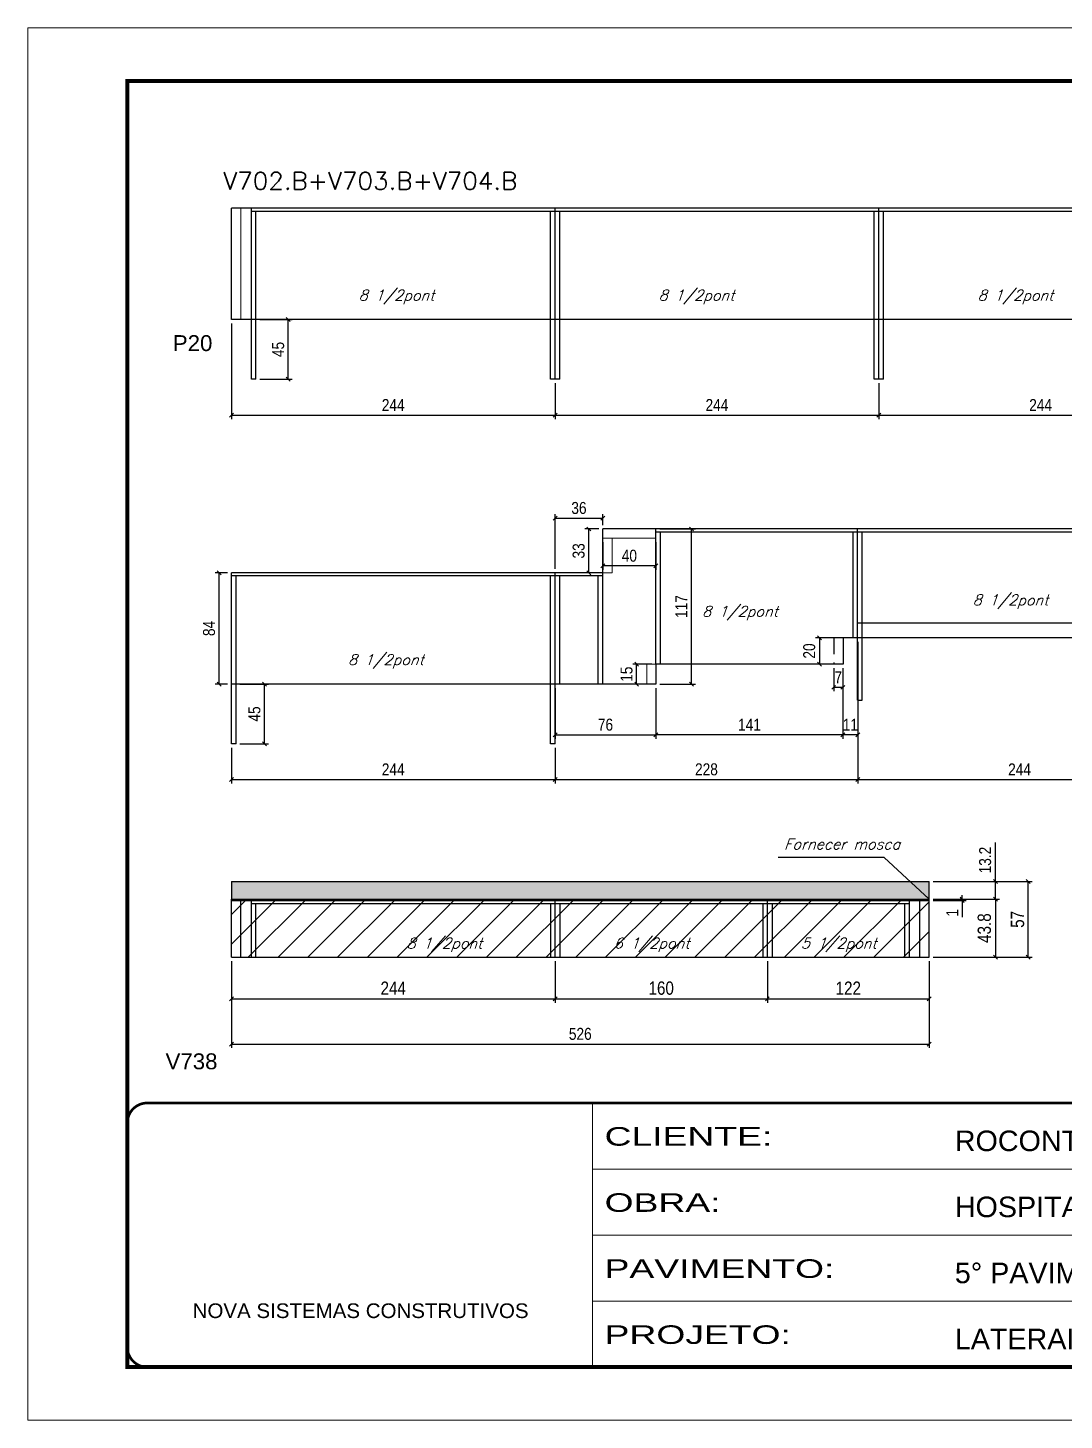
# Model space of a CAD drawing. Extents: x -20960 to -5926, y -2106 to 21915.
# Drawn here: x -10608 to -9827, y 18568 to 19618 of the extents above; entities that cross this region are included whole.
import ezdxf

# ---------------------------------------------------------------- set-up
doc = ezdxf.new("R2010")
doc.units = 0
for name, pattern in [('CONTINUO', [0]), ('DASHED', [0.75, 0.5, -0.25]), ('HIDDEN', [0.375, 0.25, -0.125])]:
    doc.linetypes.add(name, pattern=pattern)
for name, color, linetype in [('5', 5, 'Continuous'), ('COTA', 241, 'Continuous'), ('Painéis', 200, 'Continuous'), ('Reaproveitamento', 251, 'Continuous'), ('SARR_2.2x7', 40, 'Continuous'), ('SARR_3.5x7', 81, 'Continuous'), ('texto', 7, 'Continuous')]:
    doc.layers.add(name, color=color, linetype=linetype)
for name, color, linetype, lineweight in [('Folhas', 255, 'Continuous', 9), ('Sarr 2.2x7', 40, 'Continuous', 9), ('SARRAFO DE PRESSAO', 251, 'DASHED', 9), ('Texto Seção', 7, 'Continuous', 15)]:
    doc.layers.add(name, color=color, linetype=linetype, lineweight=lineweight)
doc.styles.add('ARIAL', font='arial.ttf')
doc.styles.add('COTA TECNICA', font='techl___.ttf', dxfattribs={"height": 10})
doc.styles.add('COTA TECNICA-50', font='techl___.ttf', dxfattribs={"height": 9})
doc.styles.add('REGUA-120', font='ROMANS.shx', dxfattribs={"height": 15})
doc.styles.add('Romans', font='romans.shx')
doc.styles.get("Standard").update_dxf_attribs({"font": 'arial.ttf'})
doc.styles.add('Tecnologia', font='')
doc.styles.get('Tecnologia').set_extended_font_data('Forgotten Futurist')
doc.dimstyles.new('COTA PAINEL-50', dxfattribs={"dimtxt": 9, "dimasz": 3, "dimexe": 3, "dimexo": 3, "dimgap": 3, "dimtad": 1, "dimdec": 1, "dimzin": 12, "dimdsep": 46, "dimtxsty": 'COTA TECNICA-50', "dimblk1": 'OBLIQUE', "dimblk2": 'OBLIQUE', "dimsah": 1, "dimcen": 0.9, "dimclrd": 4, "dimclre": 4, "dimclrt": 240, "dimadec": 1, "dimazin": 3, "dimtfac": 1, "dimtdec": 1, "dimtmove": 0, "dimatfit": 3, "dimfxl": 1, "dimtolj": 1, "dimtzin": 12, "dimarcsym": 0})
doc.dimstyles.new('PAINEL', dxfattribs={"dimtxt": 10, "dimasz": 3, "dimexe": 3, "dimexo": 3, "dimgap": 3, "dimtad": 1, "dimdec": 1, "dimzin": 12, "dimdsep": 46, "dimtxsty": 'COTA TECNICA', "dimblk1": 'OBLIQUE', "dimblk2": 'OBLIQUE', "dimsah": 1, "dimcen": 0.9, "dimclrd": 4, "dimclre": 4, "dimclrt": 240, "dimadec": 1, "dimazin": 3, "dimtfac": 1, "dimtdec": 1, "dimtmove": 0, "dimatfit": 3, "dimfxl": 1, "dimtolj": 1, "dimtzin": 12, "dimarcsym": 0})

# ---------------------------------------------------------------- blocks, each defined once
blk = doc.blocks.new('9999999999')
at = {"color": 30, "linetype": 'CONTINUO'}
for p, q in [((98564.6, 34230.2), (98564.6, 34429.4)), ((98564.6, 34379.6), (99584, 34379.6)), ((98564.6, 34329.8), (99488, 34329.8)), ((98564.6, 34280), (99488, 34280))]:
    blk.add_line(p, q, dxfattribs=at)
at = {"color": 30, "linetype": 'CONTINUO', "const_width": 2}
blk.add_lwpolyline([(99584, 34230.2), (99584, 34414.4, 0.414214), (99569, 34429.4), (98229, 34429.4, 0.414214), (98214, 34414.4), (98214, 34245.2, 0.414214), (98229, 34230.2), (99584, 34230.2)], format="xyb", dxfattribs=at)
at = {"layer": 'Folhas'}
blk.add_lwpolyline([(98139, 34190.2), (99624, 34190.2), (99624, 35240.2), (98139, 35240.2)], close=True, dxfattribs=at)
at = {"layer": 'Folhas', "color": 30, "const_width": 3}
blk.add_lwpolyline([(98214, 34230.2), (99584, 34230.2), (99584, 35200.2), (98214, 35200.2)], close=True, dxfattribs=at)
at = {"color": 7, "linetype": 'Continuous', "ltscale": 5, "style": 'ARIAL'}
for s, height, p in [('ROCONTEC', 15.48, (98837.7, 34393.1)), ('HOSPITAL ASSUNÇÃO', 15.483, (98837.7, 34343.3)), ('5° PAVIMENTO', 15.483, (98837.7, 34293.5)), ('NOVA SISTEMAS CONSTRUTIVOS', 11.059, (98263.2, 34267.2)), ('LATERAIS DE VIGAS', 15.483, (98837.7, 34243.7))]:
    blk.add_text(s, height=height, dxfattribs=at).set_placement(p)
at = {"layer": 'Folhas', "color": 7, "style": 'Tecnologia', "width": 1.5}
for s, p in [('CLIENTE:', (98573.7, 34397.2)), ('OBRA:', (98573.7, 34347.3)), ('PAVIMENTO:', (98573.7, 34297.5)), ('PROJETO:', (98573.7, 34247.7))]:
    blk.add_text(s, height=14, dxfattribs=at).set_placement(p)
blk = doc.blocks.new('_Oblique')
at = {"color": 0, "linetype": 'ByBlock', "lineweight": -2}
blk.add_line((-0.5, -0.5), (0.5, 0.5), dxfattribs=at)
blk = doc.blocks.new('*D256')
at = {"layer": 'COTA', "color": 4, "lineweight": -2, "transparency": 16777216}
for p, q in [((-10455.1, 19395.2), (-10455.1, 19323.2)), ((-10211.1, 19350.2), (-10211.1, 19323.2)), ((-10455.1, 19326.2), (-10211.1, 19326.2))]:
    blk.add_line(p, q, dxfattribs=at)
at = {"layer": 'Defpoints', "color": 0, "transparency": 16777216}
for p in [(-10455.1, 19398.2), (-10211.1, 19353.2), (-10211.1, 19326.2)]:
    blk.add_point(p, dxfattribs=at)
at = {"layer": 'COTA', "color": 4, "lineweight": -2, "transparency": 16777216, "xscale": 3, "yscale": 3, "zscale": 3, "rotation": 180}
blk.add_blockref('_Oblique', (-10455.1, 19326.2), dxfattribs=at)
at = {"layer": 'COTA', "color": 4, "lineweight": -2, "transparency": 16777216, "xscale": 3, "yscale": 3, "zscale": 3}
blk.add_blockref('_Oblique', (-10211.1, 19326.2), dxfattribs=at)
at = {"layer": 'COTA', "color": 240, "transparency": 16777216, "insert": (-10333.1, 19333.8), "char_height": 9, "attachment_point": 5, "style": 'COTA TECNICA-50'}
blk.add_mtext('\\A1;244', dxfattribs=at)
blk = doc.blocks.new('*D257')
at = {"layer": 'COTA', "color": 4, "lineweight": -2, "transparency": 16777216}
for p, q in [((-10211.1, 19350.2), (-10211.1, 19323.2)), ((-9967.1, 19350.2), (-9967.1, 19323.2)), ((-10211.1, 19326.2), (-9967.1, 19326.2))]:
    blk.add_line(p, q, dxfattribs=at)
at = {"layer": 'Defpoints', "color": 0, "transparency": 16777216}
for p in [(-10211.1, 19353.2), (-9967.1, 19353.2), (-9967.1, 19326.2)]:
    blk.add_point(p, dxfattribs=at)
at = {"layer": 'COTA', "color": 4, "lineweight": -2, "transparency": 16777216, "xscale": 3, "yscale": 3, "zscale": 3, "rotation": 180}
blk.add_blockref('_Oblique', (-10211.1, 19326.2), dxfattribs=at)
at = {"layer": 'COTA', "color": 4, "lineweight": -2, "transparency": 16777216, "xscale": 3, "yscale": 3, "zscale": 3}
blk.add_blockref('_Oblique', (-9967.1, 19326.2), dxfattribs=at)
at = {"layer": 'COTA', "color": 240, "transparency": 16777216, "insert": (-10089.1, 19333.8), "char_height": 9, "attachment_point": 5, "style": 'COTA TECNICA-50'}
blk.add_mtext('\\A1;244', dxfattribs=at)
blk = doc.blocks.new('*D258')
at = {"layer": 'COTA', "color": 4, "lineweight": -2, "transparency": 16777216}
for p, q in [((-9967.1, 19350.2), (-9967.1, 19323.2)), ((-9723.1, 19350.2), (-9723.1, 19323.2)), ((-9967.1, 19326.2), (-9723.1, 19326.2))]:
    blk.add_line(p, q, dxfattribs=at)
at = {"layer": 'Defpoints', "color": 0, "transparency": 16777216}
for p in [(-9967.1, 19353.2), (-9723.1, 19353.2), (-9723.1, 19326.2)]:
    blk.add_point(p, dxfattribs=at)
at = {"layer": 'COTA', "color": 4, "lineweight": -2, "transparency": 16777216, "xscale": 3, "yscale": 3, "zscale": 3, "rotation": 180}
blk.add_blockref('_Oblique', (-9967.1, 19326.2), dxfattribs=at)
at = {"layer": 'COTA', "color": 4, "lineweight": -2, "transparency": 16777216, "xscale": 3, "yscale": 3, "zscale": 3}
blk.add_blockref('_Oblique', (-9723.1, 19326.2), dxfattribs=at)
at = {"layer": 'COTA', "color": 240, "transparency": 16777216, "insert": (-9845.1, 19333.8), "char_height": 9, "attachment_point": 5, "style": 'COTA TECNICA-50'}
blk.add_mtext('\\A1;244', dxfattribs=at)
blk = doc.blocks.new('*D220')
at = {"layer": 'COTA', "color": 4, "lineweight": -2, "transparency": 16777216}
for p, q in [((-10433.6, 19398.2), (-10409.2, 19398.2)), ((-10412.2, 19353.2), (-10412.2, 19398.2)), ((-10433.6, 19353.2), (-10409.2, 19353.2))]:
    blk.add_line(p, q, dxfattribs=at)
at = {"layer": 'Defpoints', "color": 0, "transparency": 16777216}
for p in [(-10436.6, 19398.2), (-10412.2, 19398.2), (-10436.6, 19353.2)]:
    blk.add_point(p, dxfattribs=at)
at = {"layer": 'COTA', "color": 4, "lineweight": -2, "transparency": 16777216, "xscale": 3, "yscale": 3, "zscale": 3}
for p, rotation in [((-10412.2, 19398.2), 90), ((-10412.2, 19353.2), 270)]:
    blk.add_blockref('_Oblique', p, dxfattribs=dict(at, rotation=rotation))
at = {"layer": 'COTA', "color": 240, "transparency": 16777216, "insert": (-10419.8, 19375.7), "char_height": 9, "attachment_point": 5, "rotation": 90, "style": 'COTA TECNICA-50'}
blk.add_mtext('\\A1;45', dxfattribs=at)
blk = doc.blocks.new('*D222')
at = {"layer": 'COTA', "color": 4, "lineweight": -2, "transparency": 16777216}
for p, q in [((-10001.1, 19135.3), (-10001.1, 19117.9)), ((-9994.1, 19135.3), (-9994.1, 19117.9)), ((-10001.1, 19120.9), (-9994.1, 19120.9))]:
    blk.add_line(p, q, dxfattribs=at)
at = {"layer": 'Defpoints', "color": 0, "transparency": 16777216}
for p in [(-10001.1, 19138.3), (-9994.1, 19138.3), (-9994.1, 19120.9)]:
    blk.add_point(p, dxfattribs=at)
at = {"layer": 'COTA', "color": 4, "lineweight": -2, "transparency": 16777216, "xscale": 3, "yscale": 3, "zscale": 3, "rotation": 180}
blk.add_blockref('_Oblique', (-10001.1, 19120.9), dxfattribs=at)
at = {"layer": 'COTA', "color": 4, "lineweight": -2, "transparency": 16777216, "xscale": 3, "yscale": 3, "zscale": 3}
blk.add_blockref('_Oblique', (-9994.1, 19120.9), dxfattribs=at)
at = {"layer": 'COTA', "color": 240, "transparency": 16777216, "insert": (-9997.6, 19128.5), "char_height": 9, "attachment_point": 5, "style": 'COTA TECNICA-50'}
blk.add_mtext('\\A1;7', dxfattribs=at)
blk = doc.blocks.new('*D243')
at = {"layer": 'COTA', "color": 4, "lineweight": -2, "transparency": 16777216}
for p, q in [((-10455.1, 19075.3), (-10455.1, 19048.4)), ((-10211.1, 19075.3), (-10211.1, 19048.4)), ((-10455.1, 19051.4), (-10211.1, 19051.4))]:
    blk.add_line(p, q, dxfattribs=at)
at = {"layer": 'Defpoints', "color": 0, "transparency": 16777216}
for p in [(-10455.1, 19078.3), (-10211.1, 19078.3), (-10211.1, 19051.4)]:
    blk.add_point(p, dxfattribs=at)
at = {"layer": 'COTA', "color": 4, "lineweight": -2, "transparency": 16777216, "xscale": 3, "yscale": 3, "zscale": 3, "rotation": 180}
blk.add_blockref('_Oblique', (-10455.1, 19051.4), dxfattribs=at)
at = {"layer": 'COTA', "color": 4, "lineweight": -2, "transparency": 16777216, "xscale": 3, "yscale": 3, "zscale": 3}
blk.add_blockref('_Oblique', (-10211.1, 19051.4), dxfattribs=at)
at = {"layer": 'COTA', "color": 240, "transparency": 16777216, "insert": (-10333.1, 19059), "char_height": 9, "attachment_point": 5, "style": 'COTA TECNICA-50'}
blk.add_mtext('\\A1;244', dxfattribs=at)
blk = doc.blocks.new('*D244')
at = {"layer": 'COTA', "color": 4, "lineweight": -2, "transparency": 16777216}
for p, q in [((-9983, 19108.3), (-9983, 19048.4)), ((-10211.1, 19075.3), (-10211.1, 19048.4)), ((-10211.1, 19051.4), (-9983, 19051.4))]:
    blk.add_line(p, q, dxfattribs=at)
at = {"layer": 'Defpoints', "color": 0, "transparency": 16777216}
for p in [(-9983, 19111.3), (-10211.1, 19078.3), (-9983, 19051.4)]:
    blk.add_point(p, dxfattribs=at)
at = {"layer": 'COTA', "color": 4, "lineweight": -2, "transparency": 16777216, "xscale": 3, "yscale": 3, "zscale": 3, "rotation": 180}
blk.add_blockref('_Oblique', (-10211.1, 19051.4), dxfattribs=at)
at = {"layer": 'COTA', "color": 4, "lineweight": -2, "transparency": 16777216, "xscale": 3, "yscale": 3, "zscale": 3}
blk.add_blockref('_Oblique', (-9983, 19051.4), dxfattribs=at)
at = {"layer": 'COTA', "color": 240, "transparency": 16777216, "insert": (-10097, 19059), "char_height": 9, "attachment_point": 5, "style": 'COTA TECNICA-50'}
blk.add_mtext('\\A1;228', dxfattribs=at)
blk = doc.blocks.new('*D245')
at = {"layer": 'COTA', "color": 4, "lineweight": -2, "transparency": 16777216}
for p, q in [((-9983, 19108.3), (-9983, 19048.4)), ((-9739, 19108.3), (-9739, 19048.4)), ((-9983, 19051.4), (-9739, 19051.4))]:
    blk.add_line(p, q, dxfattribs=at)
at = {"layer": 'Defpoints', "color": 0, "transparency": 16777216}
for p in [(-9983, 19111.3), (-9739, 19111.3), (-9739, 19051.4)]:
    blk.add_point(p, dxfattribs=at)
at = {"layer": 'COTA', "color": 4, "lineweight": -2, "transparency": 16777216, "xscale": 3, "yscale": 3, "zscale": 3, "rotation": 180}
blk.add_blockref('_Oblique', (-9983, 19051.4), dxfattribs=at)
at = {"layer": 'COTA', "color": 4, "lineweight": -2, "transparency": 16777216, "xscale": 3, "yscale": 3, "zscale": 3}
blk.add_blockref('_Oblique', (-9739, 19051.4), dxfattribs=at)
at = {"layer": 'COTA', "color": 240, "transparency": 16777216, "insert": (-9861, 19059), "char_height": 9, "attachment_point": 5, "style": 'COTA TECNICA-50'}
blk.add_mtext('\\A1;244', dxfattribs=at)
blk = doc.blocks.new('*D248')
at = {"layer": 'COTA', "color": 4, "lineweight": -2, "transparency": 16777216}
for p, q in [((-10178.1, 19240.3), (-10188.6, 19240.3)), ((-10185.6, 19207.3), (-10185.6, 19240.3)), ((-10178.1, 19207.3), (-10188.6, 19207.3))]:
    blk.add_line(p, q, dxfattribs=at)
at = {"layer": 'Defpoints', "color": 0, "transparency": 16777216}
for p in [(-10185.6, 19240.3), (-10175.1, 19240.3), (-10175.1, 19207.3)]:
    blk.add_point(p, dxfattribs=at)
at = {"layer": 'COTA', "color": 4, "lineweight": -2, "transparency": 16777216, "xscale": 3, "yscale": 3, "zscale": 3}
for p, rotation in [((-10185.6, 19240.3), 90), ((-10185.6, 19207.3), 270)]:
    blk.add_blockref('_Oblique', p, dxfattribs=dict(at, rotation=rotation))
at = {"layer": 'COTA', "color": 240, "transparency": 16777216, "insert": (-10193.3, 19223.8), "char_height": 9, "attachment_point": 5, "rotation": 90, "style": 'COTA TECNICA-50'}
blk.add_mtext('\\A1;33', dxfattribs=at)
blk = doc.blocks.new('*D249')
at = {"layer": 'COTA', "color": 4, "lineweight": -2, "transparency": 16777216}
for p, q in [((-10211.1, 19210.3), (-10211.1, 19251.4)), ((-10211.1, 19248.4), (-10175.1, 19248.4)), ((-10175.1, 19243.3), (-10175.1, 19251.4))]:
    blk.add_line(p, q, dxfattribs=at)
at = {"layer": 'Defpoints', "color": 0, "transparency": 16777216}
for p in [(-10175.1, 19248.4), (-10175.1, 19240.3), (-10211.1, 19207.3)]:
    blk.add_point(p, dxfattribs=at)
at = {"layer": 'COTA', "color": 4, "lineweight": -2, "transparency": 16777216, "xscale": 3, "yscale": 3, "zscale": 3, "rotation": 180}
blk.add_blockref('_Oblique', (-10211.1, 19248.4), dxfattribs=at)
at = {"layer": 'COTA', "color": 4, "lineweight": -2, "transparency": 16777216, "xscale": 3, "yscale": 3, "zscale": 3}
blk.add_blockref('_Oblique', (-10175.1, 19248.4), dxfattribs=at)
at = {"layer": 'COTA', "color": 240, "transparency": 16777216, "insert": (-10193.1, 19256.1), "char_height": 9, "attachment_point": 5, "style": 'COTA TECNICA-50'}
blk.add_mtext('\\A1;36', dxfattribs=at)
blk = doc.blocks.new('*D250')
at = {"layer": 'COTA', "color": 4, "lineweight": -2, "transparency": 16777216}
for p, q in [((-9983, 19155.3), (-9983, 19082.1)), ((-9994.1, 19135.3), (-9994.1, 19082.1)), ((-9983, 19085.1), (-9994.1, 19085.1))]:
    blk.add_line(p, q, dxfattribs=at)
at = {"layer": 'Defpoints', "color": 0, "transparency": 16777216}
for p in [(-9983, 19158.3), (-9994.1, 19138.3), (-9994.1, 19085.1)]:
    blk.add_point(p, dxfattribs=at)
at = {"layer": 'COTA', "color": 4, "lineweight": -2, "transparency": 16777216, "xscale": 3, "yscale": 3, "zscale": 3, "rotation": 180}
blk.add_blockref('_Oblique', (-9994.1, 19085.1), dxfattribs=at)
at = {"layer": 'COTA', "color": 4, "lineweight": -2, "transparency": 16777216, "xscale": 3, "yscale": 3, "zscale": 3}
blk.add_blockref('_Oblique', (-9983, 19085.1), dxfattribs=at)
at = {"layer": 'COTA', "color": 240, "transparency": 16777216, "insert": (-9988.5, 19092.7), "char_height": 9, "attachment_point": 5, "style": 'COTA TECNICA-50'}
blk.add_mtext('\\A1;11', dxfattribs=at)
blk = doc.blocks.new('*D251')
at = {"layer": 'COTA', "color": 4, "lineweight": -2, "transparency": 16777216}
for p, q in [((-9994.1, 19135.3), (-9994.1, 19082.1)), ((-10135.1, 19120.3), (-10135.1, 19082.1)), ((-9994.1, 19085.1), (-10135.1, 19085.1))]:
    blk.add_line(p, q, dxfattribs=at)
at = {"layer": 'Defpoints', "color": 0, "transparency": 16777216}
for p in [(-9994.1, 19138.3), (-10135.1, 19123.3), (-10135.1, 19085.1)]:
    blk.add_point(p, dxfattribs=at)
at = {"layer": 'COTA', "color": 4, "lineweight": -2, "transparency": 16777216, "xscale": 3, "yscale": 3, "zscale": 3, "rotation": 180}
blk.add_blockref('_Oblique', (-10135.1, 19085.1), dxfattribs=at)
at = {"layer": 'COTA', "color": 4, "lineweight": -2, "transparency": 16777216, "xscale": 3, "yscale": 3, "zscale": 3}
blk.add_blockref('_Oblique', (-9994.1, 19085.1), dxfattribs=at)
at = {"layer": 'COTA', "color": 240, "transparency": 16777216, "insert": (-10064.6, 19092.7), "char_height": 9, "attachment_point": 5, "style": 'COTA TECNICA-50'}
blk.add_mtext('\\A1;141', dxfattribs=at)
blk = doc.blocks.new('*D252')
at = {"layer": 'COTA', "color": 4, "lineweight": -2, "transparency": 16777216}
for p, q in [((-10138.1, 19138.3), (-10152.6, 19138.3)), ((-10149.6, 19123.3), (-10149.6, 19138.3)), ((-10138.1, 19123.3), (-10152.6, 19123.3))]:
    blk.add_line(p, q, dxfattribs=at)
at = {"layer": 'Defpoints', "color": 0, "transparency": 16777216}
for p in [(-10149.6, 19138.3), (-10135.1, 19138.3), (-10135.1, 19123.3)]:
    blk.add_point(p, dxfattribs=at)
at = {"layer": 'COTA', "color": 4, "lineweight": -2, "transparency": 16777216, "xscale": 3, "yscale": 3, "zscale": 3}
for p, rotation in [((-10149.6, 19138.3), 90), ((-10149.6, 19123.3), 270)]:
    blk.add_blockref('_Oblique', p, dxfattribs=dict(at, rotation=rotation))
at = {"layer": 'COTA', "color": 240, "transparency": 16777216, "insert": (-10157.2, 19130.8), "char_height": 9, "attachment_point": 5, "rotation": 90, "style": 'COTA TECNICA-50'}
blk.add_mtext('\\A1;15', dxfattribs=at)
blk = doc.blocks.new('*D253')
at = {"layer": 'COTA', "color": 4, "lineweight": -2, "transparency": 16777216}
for p, q in [((-9997.1, 19158.3), (-10014.9, 19158.3)), ((-10011.9, 19158.3), (-10011.9, 19138.3)), ((-9997.1, 19138.3), (-10014.9, 19138.3))]:
    blk.add_line(p, q, dxfattribs=at)
at = {"layer": 'Defpoints', "color": 0, "transparency": 16777216}
for p in [(-9994.1, 19158.3), (-10011.9, 19138.3), (-9994.1, 19138.3)]:
    blk.add_point(p, dxfattribs=at)
at = {"layer": 'COTA', "color": 4, "lineweight": -2, "transparency": 16777216, "xscale": 3, "yscale": 3, "zscale": 3}
for p, rotation in [((-10011.9, 19158.3), 90), ((-10011.9, 19138.3), 270)]:
    blk.add_blockref('_Oblique', p, dxfattribs=dict(at, rotation=rotation))
at = {"layer": 'COTA', "color": 240, "transparency": 16777216, "insert": (-10019.5, 19148.3), "char_height": 9, "attachment_point": 5, "rotation": 90, "style": 'COTA TECNICA-50'}
blk.add_mtext('\\A1;20', dxfattribs=at)
blk = doc.blocks.new('*D254')
at = {"layer": 'COTA', "color": 4, "lineweight": -2, "transparency": 16777216}
for p, q in [((-10175.1, 19230.3), (-10175.1, 19209.5)), ((-10135.1, 19230.3), (-10135.1, 19209.5)), ((-10135.1, 19212.5), (-10175.1, 19212.5))]:
    blk.add_line(p, q, dxfattribs=at)
at = {"layer": 'Defpoints', "color": 0, "transparency": 16777216}
for p in [(-10175.1, 19233.3), (-10135.1, 19233.3), (-10175.1, 19212.5)]:
    blk.add_point(p, dxfattribs=at)
at = {"layer": 'COTA', "color": 4, "lineweight": -2, "transparency": 16777216, "xscale": 3, "yscale": 3, "zscale": 3, "rotation": 180}
blk.add_blockref('_Oblique', (-10175.1, 19212.5), dxfattribs=at)
at = {"layer": 'COTA', "color": 4, "lineweight": -2, "transparency": 16777216, "xscale": 3, "yscale": 3, "zscale": 3}
blk.add_blockref('_Oblique', (-10135.1, 19212.5), dxfattribs=at)
at = {"layer": 'COTA', "color": 240, "transparency": 16777216, "insert": (-10155.1, 19220.1), "char_height": 9, "attachment_point": 5, "style": 'COTA TECNICA-50'}
blk.add_mtext('\\A1;40', dxfattribs=at)
blk = doc.blocks.new('*D223')
at = {"layer": 'COTA', "color": 4, "lineweight": -2, "transparency": 16777216}
for p, q in [((-10132.1, 19240.3), (-10105.3, 19240.3)), ((-10108.3, 19123.3), (-10108.3, 19240.3)), ((-10132.1, 19123.3), (-10105.3, 19123.3))]:
    blk.add_line(p, q, dxfattribs=at)
at = {"layer": 'Defpoints', "color": 0, "transparency": 16777216}
for p in [(-10135.1, 19240.3), (-10108.3, 19240.3), (-10135.1, 19123.3)]:
    blk.add_point(p, dxfattribs=at)
at = {"layer": 'COTA', "color": 4, "lineweight": -2, "transparency": 16777216, "xscale": 3, "yscale": 3, "zscale": 3}
for p, rotation in [((-10108.3, 19240.3), 90), ((-10108.3, 19123.3), 270)]:
    blk.add_blockref('_Oblique', p, dxfattribs=dict(at, rotation=rotation))
at = {"layer": 'COTA', "color": 240, "transparency": 16777216, "insert": (-10115.9, 19181.8), "char_height": 9, "attachment_point": 5, "rotation": 90, "style": 'COTA TECNICA-50'}
blk.add_mtext('\\A1;117', dxfattribs=at)
blk = doc.blocks.new('*D224')
at = {"layer": 'COTA', "color": 4, "lineweight": -2, "transparency": 16777216}
for p, q in [((-10458.1, 19207.3), (-10467.3, 19207.3)), ((-10464.3, 19123.3), (-10464.3, 19207.3)), ((-10458.1, 19123.3), (-10467.3, 19123.3))]:
    blk.add_line(p, q, dxfattribs=at)
at = {"layer": 'Defpoints', "color": 0, "transparency": 16777216}
for p in [(-10464.3, 19207.3), (-10455.1, 19207.3), (-10455.1, 19123.3)]:
    blk.add_point(p, dxfattribs=at)
at = {"layer": 'COTA', "color": 4, "lineweight": -2, "transparency": 16777216, "xscale": 3, "yscale": 3, "zscale": 3}
for p, rotation in [((-10464.3, 19207.3), 90), ((-10464.3, 19123.3), 270)]:
    blk.add_blockref('_Oblique', p, dxfattribs=dict(at, rotation=rotation))
at = {"layer": 'COTA', "color": 240, "transparency": 16777216, "insert": (-10471.9, 19165.3), "char_height": 9, "attachment_point": 5, "rotation": 90, "style": 'COTA TECNICA-50'}
blk.add_mtext('\\A1;84', dxfattribs=at)
blk = doc.blocks.new('*D225')
at = {"layer": 'COTA', "color": 4, "lineweight": -2, "transparency": 16777216}
for p, q in [((-10448.6, 19123.3), (-10427.1, 19123.3)), ((-10430.1, 19078.3), (-10430.1, 19123.3)), ((-10448.6, 19078.3), (-10427.1, 19078.3))]:
    blk.add_line(p, q, dxfattribs=at)
at = {"layer": 'Defpoints', "color": 0, "transparency": 16777216}
for p in [(-10451.6, 19123.3), (-10430.1, 19123.3), (-10451.6, 19078.3)]:
    blk.add_point(p, dxfattribs=at)
at = {"layer": 'COTA', "color": 4, "lineweight": -2, "transparency": 16777216, "xscale": 3, "yscale": 3, "zscale": 3}
for p, rotation in [((-10430.1, 19123.3), 90), ((-10430.1, 19078.3), 270)]:
    blk.add_blockref('_Oblique', p, dxfattribs=dict(at, rotation=rotation))
at = {"layer": 'COTA', "color": 240, "transparency": 16777216, "insert": (-10437.7, 19100.8), "char_height": 9, "attachment_point": 5, "rotation": 90, "style": 'COTA TECNICA-50'}
blk.add_mtext('\\A1;45', dxfattribs=at)
blk = doc.blocks.new('*D238')
at = {"layer": 'COTA', "color": 4, "lineweight": -2, "ltscale": 25, "transparency": 16777216}
for p, q in [((-10455.1, 18914.4), (-10455.1, 18882.9)), ((-10211.1, 18914.4), (-10211.1, 18882.9)), ((-10455.1, 18885.9), (-10211.1, 18885.9))]:
    blk.add_line(p, q, dxfattribs=at)
at = {"layer": 'Defpoints', "color": 0, "ltscale": 25, "transparency": 16777216}
for p in [(-10455.1, 18917.4), (-10211.1, 18917.4), (-10211.1, 18885.9)]:
    blk.add_point(p, dxfattribs=at)
at = {"layer": 'COTA', "color": 4, "lineweight": -2, "ltscale": 25, "transparency": 16777216, "xscale": 3, "yscale": 3, "zscale": 3, "rotation": 180}
blk.add_blockref('_Oblique', (-10455.1, 18885.9), dxfattribs=at)
at = {"layer": 'COTA', "color": 4, "lineweight": -2, "ltscale": 25, "transparency": 16777216, "xscale": 3, "yscale": 3, "zscale": 3}
blk.add_blockref('_Oblique', (-10211.1, 18885.9), dxfattribs=at)
at = {"layer": 'COTA', "color": 240, "ltscale": 25, "transparency": 16777216, "insert": (-10333.1, 18894), "char_height": 10, "attachment_point": 5, "style": 'COTA TECNICA'}
blk.add_mtext('\\A1;244', dxfattribs=at)
blk = doc.blocks.new('*D187')
at = {"layer": 'COTA', "color": 4, "lineweight": -2, "ltscale": 25, "transparency": 16777216}
for p, q in [((-10051.1, 18914.4), (-10051.1, 18882.9)), ((-9929.1, 18914.4), (-9929.1, 18882.9)), ((-10051.1, 18885.9), (-9929.1, 18885.9))]:
    blk.add_line(p, q, dxfattribs=at)
at = {"layer": 'Defpoints', "color": 0, "ltscale": 25, "transparency": 16777216}
for p in [(-10051.1, 18917.4), (-9929.1, 18917.4), (-9929.1, 18885.9)]:
    blk.add_point(p, dxfattribs=at)
at = {"layer": 'COTA', "color": 4, "lineweight": -2, "ltscale": 25, "transparency": 16777216, "xscale": 3, "yscale": 3, "zscale": 3, "rotation": 180}
blk.add_blockref('_Oblique', (-10051.1, 18885.9), dxfattribs=at)
at = {"layer": 'COTA', "color": 4, "lineweight": -2, "ltscale": 25, "transparency": 16777216, "xscale": 3, "yscale": 3, "zscale": 3}
blk.add_blockref('_Oblique', (-9929.1, 18885.9), dxfattribs=at)
at = {"layer": 'COTA', "color": 240, "ltscale": 25, "transparency": 16777216, "insert": (-9990.1, 18894), "char_height": 10, "attachment_point": 5, "style": 'COTA TECNICA'}
blk.add_mtext('\\A1;122', dxfattribs=at)
blk = doc.blocks.new('*D239')
at = {"layer": 'COTA', "color": 4, "lineweight": -2, "ltscale": 25, "transparency": 16777216}
for p, q in [((-10211.1, 18914.4), (-10211.1, 18882.9)), ((-10051.1, 18914.4), (-10051.1, 18882.9)), ((-10211.1, 18885.9), (-10051.1, 18885.9))]:
    blk.add_line(p, q, dxfattribs=at)
at = {"layer": 'Defpoints', "color": 0, "ltscale": 25, "transparency": 16777216}
for p in [(-10211.1, 18917.4), (-10051.1, 18917.4), (-10051.1, 18885.9)]:
    blk.add_point(p, dxfattribs=at)
at = {"layer": 'COTA', "color": 4, "lineweight": -2, "ltscale": 25, "transparency": 16777216, "xscale": 3, "yscale": 3, "zscale": 3, "rotation": 180}
blk.add_blockref('_Oblique', (-10211.1, 18885.9), dxfattribs=at)
at = {"layer": 'COTA', "color": 4, "lineweight": -2, "ltscale": 25, "transparency": 16777216, "xscale": 3, "yscale": 3, "zscale": 3}
blk.add_blockref('_Oblique', (-10051.1, 18885.9), dxfattribs=at)
at = {"layer": 'COTA', "color": 240, "ltscale": 25, "transparency": 16777216, "insert": (-10131.1, 18894), "char_height": 10, "attachment_point": 5, "style": 'COTA TECNICA'}
blk.add_mtext('\\A1;160', dxfattribs=at)
blk = doc.blocks.new('*D188')
at = {"layer": 'COTA', "color": 4, "lineweight": -2, "ltscale": 25, "transparency": 16777216}
for p, q in [((-9926.1, 18974.4), (-9851.4, 18974.4)), ((-9854.4, 18917.4), (-9854.4, 18974.4)), ((-9926.1, 18917.4), (-9851.4, 18917.4))]:
    blk.add_line(p, q, dxfattribs=at)
at = {"layer": 'Defpoints', "color": 0, "ltscale": 25, "transparency": 16777216}
for p in [(-9929.1, 18974.4), (-9854.4, 18974.4), (-9929.1, 18917.4)]:
    blk.add_point(p, dxfattribs=at)
at = {"layer": 'COTA', "color": 4, "lineweight": -2, "ltscale": 25, "transparency": 16777216, "xscale": 3, "yscale": 3, "zscale": 3}
for p, rotation in [((-9854.4, 18974.4), 90), ((-9854.4, 18917.4), 270)]:
    blk.add_blockref('_Oblique', p, dxfattribs=dict(at, rotation=rotation))
at = {"layer": 'COTA', "color": 240, "ltscale": 25, "transparency": 16777216, "insert": (-9862.5, 18945.9), "char_height": 10, "attachment_point": 5, "rotation": 90, "style": 'COTA TECNICA'}
blk.add_mtext('\\A1;57', dxfattribs=at)
blk = doc.blocks.new('*D189')
at = {"layer": 'COTA', "color": 4, "lineweight": -2, "ltscale": 25, "transparency": 16777216}
for p, q in [((-9926.1, 18961.2), (-9876.2, 18961.2)), ((-9879.2, 18961.2), (-9879.2, 18917.4)), ((-9926.1, 18917.4), (-9876.2, 18917.4))]:
    blk.add_line(p, q, dxfattribs=at)
at = {"layer": 'Defpoints', "color": 0, "ltscale": 25, "transparency": 16777216}
for p in [(-9929.1, 18961.2), (-9929.1, 18917.4), (-9879.2, 18917.4)]:
    blk.add_point(p, dxfattribs=at)
at = {"layer": 'COTA', "color": 4, "lineweight": -2, "ltscale": 25, "transparency": 16777216, "xscale": 3, "yscale": 3, "zscale": 3}
for p, rotation in [((-9879.2, 18961.2), 90), ((-9879.2, 18917.4), 270)]:
    blk.add_blockref('_Oblique', p, dxfattribs=dict(at, rotation=rotation))
at = {"layer": 'COTA', "color": 240, "ltscale": 25, "transparency": 16777216, "insert": (-9887.5, 18939.3), "char_height": 10, "attachment_point": 5, "rotation": 90, "style": 'COTA TECNICA'}
blk.add_mtext('\\A1;43.8', dxfattribs=at)
blk = doc.blocks.new('*D190')
at = {"layer": 'COTA', "color": 4, "lineweight": -2, "transparency": 16777216}
for p, q in [((-10455.1, 18914.4), (-10455.1, 18848.9)), ((-9929.1, 18893.2), (-9929.1, 18848.9)), ((-10455.1, 18851.9), (-9929.1, 18851.9))]:
    blk.add_line(p, q, dxfattribs=at)
at = {"layer": 'Defpoints', "color": 0, "transparency": 16777216}
for p in [(-10455.1, 18917.4), (-9929.1, 18896.2), (-9929.1, 18851.9)]:
    blk.add_point(p, dxfattribs=at)
at = {"layer": 'COTA', "color": 4, "lineweight": -2, "transparency": 16777216, "xscale": 3, "yscale": 3, "zscale": 3, "rotation": 180}
blk.add_blockref('_Oblique', (-10455.1, 18851.9), dxfattribs=at)
at = {"layer": 'COTA', "color": 4, "lineweight": -2, "transparency": 16777216, "xscale": 3, "yscale": 3, "zscale": 3}
blk.add_blockref('_Oblique', (-9929.1, 18851.9), dxfattribs=at)
at = {"layer": 'COTA', "color": 240, "transparency": 16777216, "insert": (-10192.1, 18859.5), "char_height": 9, "attachment_point": 5, "style": 'COTA TECNICA-50'}
blk.add_mtext('\\A1;526', dxfattribs=at)
blk = doc.blocks.new('*D240')
at = {"layer": 'COTA', "color": 4, "lineweight": -2, "transparency": 16777216}
for p, q in [((-9879.2, 18974.4), (-9879.2, 19003.8)), ((-9926.1, 18974.4), (-9876.2, 18974.4)), ((-9879.2, 18961.2), (-9879.2, 18974.4)), ((-9926.1, 18961.2), (-9876.2, 18961.2))]:
    blk.add_line(p, q, dxfattribs=at)
at = {"layer": 'Defpoints', "color": 0, "transparency": 16777216}
for p in [(-9929.1, 18974.4), (-9879.2, 18974.4), (-9929.1, 18961.2)]:
    blk.add_point(p, dxfattribs=at)
at = {"layer": 'COTA', "color": 4, "lineweight": -2, "transparency": 16777216, "xscale": 3, "yscale": 3, "zscale": 3}
for p, rotation in [((-9879.2, 18974.4), 90), ((-9879.2, 18961.2), 270)]:
    blk.add_blockref('_Oblique', p, dxfattribs=dict(at, rotation=rotation))
at = {"layer": 'COTA', "color": 240, "transparency": 16777216, "insert": (-9886.9, 18990.6), "char_height": 9, "attachment_point": 5, "rotation": 90, "style": 'COTA TECNICA-50'}
blk.add_mtext('\\A1;13.2', dxfattribs=at)
blk = doc.blocks.new('*D241')
at = {"layer": 'COTA', "color": 4, "lineweight": -2, "transparency": 16777216}
for p, q in [((-9904.2, 18961.2), (-9904.2, 18964.2)), ((-9926.1, 18961.2), (-9901.2, 18961.2)), ((-9926.1, 18960.2), (-9901.2, 18960.2)), ((-9904.2, 18961.2), (-9904.2, 18960.2)), ((-9904.2, 18960.2), (-9904.2, 18947.6))]:
    blk.add_line(p, q, dxfattribs=at)
at = {"layer": 'Defpoints', "color": 0, "transparency": 16777216}
for p in [(-9929.1, 18961.2), (-9929.1, 18960.2), (-9904.2, 18960.2)]:
    blk.add_point(p, dxfattribs=at)
at = {"layer": 'COTA', "color": 4, "lineweight": -2, "transparency": 16777216, "xscale": 3, "yscale": 3, "zscale": 3}
for p, rotation in [((-9904.2, 18961.2), 270), ((-9904.2, 18960.2), 90)]:
    blk.add_blockref('_Oblique', p, dxfattribs=dict(at, rotation=rotation))
at = {"layer": 'COTA', "color": 240, "transparency": 16777216, "insert": (-9911.7, 18950.9), "char_height": 9, "attachment_point": 5, "rotation": 90, "style": 'COTA TECNICA-50'}
blk.add_mtext('\\A1;1', dxfattribs=at)
blk = doc.blocks.new('*D1737')
at = {"layer": 'COTA', "color": 4, "lineweight": -2, "transparency": 16777216}
for p, q in [((-10211.1, 19120.3), (-10211.1, 19082.1)), ((-10135.1, 19120.3), (-10135.1, 19082.1)), ((-10211.1, 19085.1), (-10135.1, 19085.1))]:
    blk.add_line(p, q, dxfattribs=at)
at = {"layer": 'Defpoints', "color": 0, "transparency": 16777216}
for p in [(-10211.1, 19123.3), (-10135.1, 19123.3), (-10135.1, 19085.1)]:
    blk.add_point(p, dxfattribs=at)
at = {"layer": 'COTA', "color": 4, "lineweight": -2, "transparency": 16777216, "xscale": 3, "yscale": 3, "zscale": 3, "rotation": 180}
blk.add_blockref('_Oblique', (-10211.1, 19085.1), dxfattribs=at)
at = {"layer": 'COTA', "color": 4, "lineweight": -2, "transparency": 16777216, "xscale": 3, "yscale": 3, "zscale": 3}
blk.add_blockref('_Oblique', (-10135.1, 19085.1), dxfattribs=at)
at = {"layer": 'COTA', "color": 240, "transparency": 16777216, "insert": (-10173.1, 19092.7), "char_height": 9, "attachment_point": 5, "style": 'COTA TECNICA-50'}
blk.add_mtext('\\A1;76', dxfattribs=at)

msp = doc.modelspace()

# ---------------------------------------------------------------- hatches: boundary and pattern name
at = {"layer": 'COTA', "linetype": 'ByBlock'}
h = msp.add_hatch(dxfattribs=at)
h.set_pattern_fill('AR-CONC', color=256, scale=0.03)
h.set_pattern_definition([(50, (-149805.195, -9511.152), (5.46554007, -0.47817257), [0.5715, -6.2865]), (355, (-149805.195, -9511.152), (-1.05730264, 5.73170536), [0.4572, -5.02921753]), (100.4514447, (-149804.7397, -9511.192), (4.40823741, 5.25353256), [0.48570026, -5.34270734]), (46.1842, (-149805.195, -9509.628), (8.13237123, -1.26126984), [0.85725, -9.42975]), (96.6355576, (-149804.5175, -9509.733), (7.122124, 7.42278374), [0.7285507, -8.01406824]), (351.184151, (-149805.195, -9509.628), (7.122124, 7.42278374), [0.685799, -7.54379196]), (21, (-149804.433, -9510.009), (4.54843174, -3.06795595), [0.5715, -6.2865]), (326, (-149804.433, -9510.009), (1.85406085, 5.52563898), [0.4572, -5.0292]), (71.451445, (-149804.054, -9510.265), (6.40249258, 2.45768307), [0.48570026, -5.34269813]), (37.5, (-149805.1952, -9511.1522), (0.092658098, 2.536651166), [0, -4.96824, 0, -5.1054, 0, -5.04825]), (7.5, (-149805.1952, -9511.1522), (2.004589875, 3.005417245), [0, -2.91084, 0, -4.85394, 0, -1.92405]), (327.5, (-149806.8944, -9511.1522), (4.067717855, -0.17186232), [0, -1.905, 0, -5.9436, 0, -7.8867]), (317.5, (-149807.6564, -9511.152), (4.44387544, 0.76279473), [0, -2.4765, 0, -3.94716, 0, -5.6007])])
h.paths.add_polyline_path([(-9929.05, 18974.36), (-9929.05, 18961.16), (-10455.05, 18961.16), (-10455.05, 18974.36)])
at = {"layer": 'Reaproveitamento', "ltscale": 25}
h = msp.add_hatch(dxfattribs=at)
h.set_pattern_fill('ANSI31', color=256, scale=5)
h.set_pattern_definition([(45, (-151472.119, -7209.986), (-11.2253202, 11.2253202), [])])
h.paths.add_polyline_path([(-9929.05, 18960.16), (-10455.05, 18960.16), (-10455.05, 18917.36), (-9929.05, 18917.36)])

# ---------------------------------------------------------------- linework, layer by layer
at = {"layer": 'COTA', "linetype": 'ByBlock'}
for p, q in [((-10455.05, 18974.36), (-10455.05, 18961.16)), ((-10455.05, 18974.36), (-9929.05, 18974.36)), ((-9929.05, 18961.16), (-9929.05, 18974.36))]:
    msp.add_line(p, q, dxfattribs=at)
at = {"layer": 'Painéis'}
for p, q in [((-9235.05, 19482.18), (-10455.05, 19482.18)), ((-10455.05, 19398.18), (-10455.05, 19482.18)), ((-10211.05, 19398.18), (-10211.05, 19482.18)), ((-9967.05, 19398.18), (-9967.05, 19482.18)), ((-9235.05, 19398.18), (-10455.05, 19398.18)), ((-9385.05, 19240.34), (-10175.05, 19240.34)), ((-10175.05, 19207.34), (-10175.05, 19240.34)), ((-9983.02, 19158.34), (-9983.02, 19240.34)), ((-10175.05, 19207.34), (-10455.05, 19207.34)), ((-10455.05, 19123.34), (-10455.05, 19207.34)), ((-10211.05, 19123.34), (-10211.05, 19207.34)), ((-9495.02, 19169.34), (-9983.02, 19169.34)), ((-9425.05, 19158.34), (-9994.05, 19158.34)), ((-9994.05, 19158.34), (-9994.05, 19138.34)), ((-9994.05, 19138.34), (-10135.05, 19138.34)), ((-10135.05, 19138.34), (-10135.05, 19123.34)), ((-10135.05, 19123.34), (-10455.05, 19123.34)), ((-10455.05, 18961.16), (-9929.05, 18961.16)), ((-10455.05, 18960.16), (-10140.58, 18960.16)), ((-10455.05, 18917.36), (-9929.05, 18917.36))]:
    msp.add_line(p, q, dxfattribs=at)
at = {"layer": 'Painéis', "ltscale": 25}
for p, q in [((-10455.05, 18917.36), (-10455.05, 18961.16)), ((-10211.05, 18917.36), (-10211.05, 18961.16)), ((-10140.58, 18960.16), (-9929.05, 18960.16)), ((-10051.05, 18917.36), (-10051.05, 18961.16)), ((-9929.05, 18917.36), (-9929.05, 18961.16))]:
    msp.add_line(p, q, dxfattribs=at)
at = {"layer": 'Sarr 2.2x7'}
for p, q in [((-10448.05, 19398.18), (-10448.05, 19482.18)), ((-10135.05, 19233.34), (-10175.05, 19233.34)), ((-10168.05, 19207.34), (-10168.05, 19233.34)), ((-10168.05, 19207.34), (-10175.05, 19207.34)), ((-10142.05, 19138.34), (-10142.05, 19123.34)), ((-10142.05, 19138.34), (-10135.05, 19138.34))]:
    msp.add_line(p, q, dxfattribs=at)
at = {"layer": 'SARR_2.2x7', "linetype": 'Continuous'}
for p, q in [((-10440.05, 19479.98), (-10211.05, 19479.98)), ((-10211.05, 19479.98), (-9967.05, 19479.98)), ((-9967.05, 19479.98), (-9723.05, 19479.98)), ((-10135.05, 19238.14), (-9983.02, 19238.14)), ((-9983.02, 19238.14), (-9739.02, 19238.14)), ((-10455.05, 19205.14), (-10211.05, 19205.14)), ((-10211.05, 19205.14), (-10175.05, 19205.14)), ((-10448.05, 18917.36), (-10448.05, 18960.16)), ((-10440.05, 18957.96), (-10211.05, 18957.96)), ((-10211.05, 18957.96), (-10051.05, 18957.96)), ((-10051.05, 18957.96), (-9944.05, 18957.96)), ((-9936.05, 18917.36), (-9936.05, 18960.16))]:
    msp.add_line(p, q, dxfattribs=at)
at = {"layer": 'SARR_2.2x7', "linetype": 'HIDDEN', "ltscale": 50}
for p, q in [((-10001.05, 19158.34), (-10001.05, 19138.34)), ((-9994.05, 19158.34), (-10001.05, 19158.34))]:
    msp.add_line(p, q, dxfattribs=at)
at = {"layer": 'SARR_3.5x7'}
for p, q in [((-10440.05, 19353.18), (-10440.05, 19482.18)), ((-10436.55, 19353.18), (-10436.55, 19479.98)), ((-10214.55, 19353.18), (-10214.55, 19479.98)), ((-10211.05, 19353.18), (-10211.05, 19482.18)), ((-10207.55, 19353.18), (-10207.55, 19479.98)), ((-9970.55, 19353.18), (-9970.55, 19479.98)), ((-9967.05, 19353.18), (-9967.05, 19482.18)), ((-9963.55, 19353.18), (-9963.55, 19479.98)), ((-10436.55, 19353.18), (-10440.05, 19353.18)), ((-10207.55, 19353.18), (-10214.55, 19353.18)), ((-9963.55, 19353.18), (-9970.55, 19353.18)), ((-10135.05, 19138.34), (-10135.05, 19240.34)), ((-10131.55, 19138.34), (-10131.55, 19238.14)), ((-9986.52, 19158.34), (-9986.52, 19238.14)), ((-9983.02, 19111.34), (-9983.02, 19238.14)), ((-9979.52, 19111.34), (-9979.52, 19238.14)), ((-10455.05, 19078.34), (-10455.05, 19205.14)), ((-10451.55, 19078.34), (-10451.55, 19205.14)), ((-10214.55, 19078.34), (-10214.55, 19205.14)), ((-10211.05, 19078.34), (-10211.05, 19207.34)), ((-10207.55, 19123.34), (-10207.55, 19205.14)), ((-10178.55, 19123.34), (-10178.55, 19205.14)), ((-10175.05, 19123.34), (-10175.05, 19207.34)), ((-9983.02, 19111.34), (-9979.52, 19111.34)), ((-10451.55, 19078.34), (-10455.05, 19078.34)), ((-10211.05, 19078.34), (-10214.55, 19078.34)), ((-10440.05, 18917.36), (-10440.05, 18960.16)), ((-10436.55, 18917.36), (-10436.55, 18957.96)), ((-10214.55, 18957.96), (-10214.55, 18917.36)), ((-10207.53, 18957.96), (-10207.53, 18917.36)), ((-10054.55, 18957.96), (-10054.55, 18917.36)), ((-10047.53, 18957.96), (-10047.53, 18917.36)), ((-9947.55, 18917.36), (-9947.55, 18957.96)), ((-9944.05, 18917.36), (-9944.05, 18960.16)), ((-9929.05, 18917.36), (-9929.05, 18960.16))]:
    msp.add_line(p, q, dxfattribs=at)

# ---------------------------------------------------------------- block references
at = {"layer": 'SARRAFO DE PRESSAO', "color": 6, "linetype": 'ByBlock'}
msp.add_blockref('9999999999', (-108747.48, -15621.96), dxfattribs=at)

# ---------------------------------------------------------------- texts
at = {"layer": '5', "linetype": 'Continuous'}
for s, p in [('P20', (-10499.22, 19374.48)), ('V738', (-10504.71, 18832.85))]:
    msp.add_text(s, height=12, rotation=0.00004, dxfattribs=at).set_placement(p)
at = {"layer": 'texto', "color": 2, "char_height": 8, "attachment_point": 5, "style": 'Romans'}
for s, insert in [('{\\Q19;\\C256;8 1/2pont}', (-10330.6, 19415.27)), ('{\\Q19;\\C256;8 1/2pont}', (-10104.46, 19415.27)), ('{\\Q19;\\C256;8 1/2pont}', (-9864.04, 19415.27)), ('{\\Q19;\\C256;8 1/2pont}', (-10071.71, 19176.86)), ('{\\Q19;\\C256;8 1/2pont}', (-9867.78, 19185.47)), ('{\\Q19;\\C256;8 1/2pont}', (-10338.61, 19140.44)), ('{\\Q19;\\C256;Fornecer mosca}', (-9994.75, 19002.72)), ('{\\Q19;\\C256;8 1/2pont}', (-10294.5, 18926.64)), ('{\\Q19;\\C256;6 1/2pont}', (-10138.32, 18926.64)), ('{\\Q19;\\C256;5 1/2pont}', (-9997.23, 18926.64))]:
    msp.add_mtext(s, dxfattribs=dict(at, insert=insert))
at = {"layer": 'Texto Seção', "style": 'REGUA-120', "width": 1.05}
msp.add_text('V702.B+V703.B+V704.B', height=13, dxfattribs=at).set_placement((-10461.21, 19496.32))

# ---------------------------------------------------------------- dimensions: what is measured, and where the dimension line sits
at = {"layer": 'COTA'}
for base, p1, p2, picture, middle in [((-10211.05, 19326.23), (-10455.05, 19398.18), (-10211.05, 19353.18), '*D256', (-10333.05, 19333.79)), ((-10175.05, 19248.42), (-10211.05, 19207.34), (-10175.05, 19240.34), '*D249', (-10193.05, 19256.12)), ((-10175.05, 19212.55), (-10135.05, 19233.34), (-10175.05, 19233.34), '*D254', (-10155.05, 19220.14)), ((-9994.05, 19085.15), (-9983.02, 19158.34), (-9994.05, 19138.34), '*D250', (-9988.54, 19092.7)), ((-9929.05, 18851.92), (-10455.05, 18917.36), (-9929.05, 18896.16), '*D190', (-10192.05, 18859.52))]:
    dim = msp.add_linear_dim(base=base, p1=p1, p2=p2, dimstyle='COTA PAINEL-50', dxfattribs=at)
    dim.commit()
    dim.dimension.update_dxf_attribs({"geometry": picture, "text_midpoint": middle})
for base, p1, p2, picture, middle in [((-10412.19, 19398.18), (-10436.55, 19353.18), (-10436.55, 19398.18), '*D220', (-10419.79, 19375.68)), ((-10185.56, 19240.34), (-10175.05, 19207.34), (-10175.05, 19240.34), '*D248', (-10193.26, 19223.84)), ((-10108.31, 19240.34), (-10135.05, 19123.34), (-10135.05, 19240.34), '*D223', (-10115.87, 19181.84)), ((-10464.33, 19207.34), (-10455.05, 19123.34), (-10455.05, 19207.34), '*D224', (-10471.92, 19165.34)), ((-10011.91, 19138.34), (-9994.05, 19158.34), (-9994.05, 19138.34), '*D253', (-10019.51, 19148.34)), ((-10149.57, 19138.34), (-10135.05, 19123.34), (-10135.05, 19138.34), '*D252', (-10157.17, 19130.84)), ((-10430.06, 19123.34), (-10451.55, 19078.34), (-10451.55, 19123.34), '*D225', (-10437.66, 19100.84)), ((-9879.22, 18974.36), (-9929.05, 18961.16), (-9929.05, 18974.36), '*D240', (-9886.91, 18990.59)), ((-9904.18, 18960.16), (-9929.05, 18961.16), (-9929.05, 18960.16), '*D241', (-9911.73, 18950.9))]:
    dim = msp.add_linear_dim(base=base, p1=p1, p2=p2, angle=90, dimstyle='COTA PAINEL-50', dxfattribs=at)
    dim.commit()
    dim.dimension.update_dxf_attribs({"geometry": picture, "text_midpoint": middle})
for base, p1, p2, picture, middle in [((-9967.05, 19326.23), (-10211.05, 19353.18), (-9967.05, 19353.18), '*D257', (-10089.05, 19333.79)), ((-9723.05, 19326.23), (-9967.05, 19353.18), (-9723.05, 19353.18), '*D258', (-9845.05, 19333.79)), ((-10135.05, 19085.15), (-9994.05, 19138.34), (-10135.05, 19123.34), '*D251', (-10064.55, 19092.71)), ((-10135.05, 19085.15), (-10211.05, 19123.34), (-10135.05, 19123.34), '*D1737', (-10173.05, 19092.74)), ((-9983.02, 19051.39), (-10211.05, 19078.34), (-9983.02, 19111.34), '*D244', (-10097.04, 19058.98)), ((-9739.02, 19051.39), (-9983.02, 19111.34), (-9739.02, 19111.34), '*D245', (-9861.02, 19058.96)), ((-10211.05, 19051.39), (-10455.05, 19078.34), (-10211.05, 19078.34), '*D243', (-10333.05, 19058.96))]:
    dim = msp.add_linear_dim(base=base, p1=p1, p2=p2, dimstyle='COTA PAINEL-50', override={"dimtmove": 1}, dxfattribs=at)
    dim.commit()
    dim.dimension.update_dxf_attribs({"geometry": picture, "text_midpoint": middle})
dim = msp.add_linear_dim(base=(-9994.05, 19120.89), p1=(-10001.05, 19138.34), p2=(-9994.05, 19138.34), dimstyle='COTA PAINEL-50', dxfattribs=at)
dim.commit()
dim.dimension.update_dxf_attribs({"geometry": '*D222', "text_midpoint": (-9997.55, 19120.89), "dimtype": 160})
at = {"layer": 'COTA', "ltscale": 25}
for base, p1, p2, picture, middle in [((-9854.44, 18974.36), (-9929.05, 18917.36), (-9929.05, 18974.36), '*D188', (-9862.55, 18945.86)), ((-9879.22, 18917.36), (-9929.05, 18961.16), (-9929.05, 18917.36), '*D189', (-9887.46, 18939.26))]:
    dim = msp.add_linear_dim(base=base, p1=p1, p2=p2, angle=90, dimstyle='PAINEL', dxfattribs=at)
    dim.commit()
    dim.dimension.update_dxf_attribs({"geometry": picture, "text_midpoint": middle})
for base, p1, p2, picture, middle in [((-10211.05, 18885.94), (-10455.05, 18917.36), (-10211.05, 18917.36), '*D238', (-10333.05, 18894.01)), ((-10051.05, 18885.94), (-10211.05, 18917.36), (-10051.05, 18917.36), '*D239', (-10131.05, 18894.04))]:
    dim = msp.add_linear_dim(base=base, p1=p1, p2=p2, dimstyle='PAINEL', dxfattribs=at)
    dim.commit()
    dim.dimension.update_dxf_attribs({"geometry": picture, "text_midpoint": middle})
dim = msp.add_linear_dim(base=(-9929.05, 18885.94), p1=(-10051.05, 18917.36), p2=(-9929.05, 18917.36), dimstyle='PAINEL', override={"dimtmove": 1}, dxfattribs=at)
dim.commit()
dim.dimension.update_dxf_attribs({"geometry": '*D187', "text_midpoint": (-9990.05, 18894)})

# ---------------------------------------------------------------- leaders
at = {"layer": 'Painéis'}
msp.add_leader([(-9929.05, 18961.16), (-9963.04, 18992.65), (-10042.87, 18992.65)], dimstyle='COTA PAINEL-50', override={"dimgap": 3, "dimtad": 0}, dxfattribs=at)

doc.saveas('drawing.dxf')
